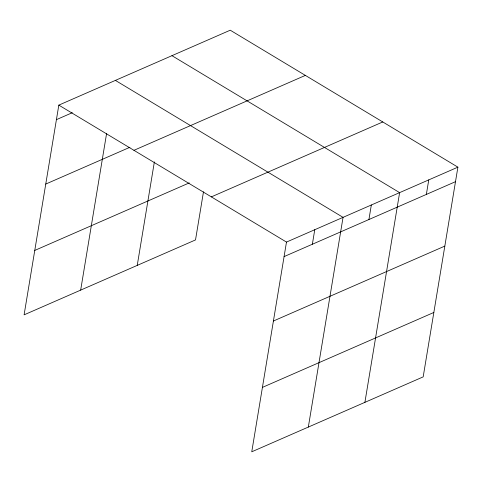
<?xml version="1.0" encoding="UTF-8"?>
<svg xmlns="http://www.w3.org/2000/svg" width="482" height="482" viewBox="0 0 482 482"><rect width="100%" height="100%" fill="white"/><g stroke="black" fill="none" stroke-linecap="round" stroke-linejoin="round"><path stroke-width="0.72" d="M457.9 167.158L286.483 242.078L251.761 451.797L423.178 376.876L457.9 167.158L230.239 30.203L58.822 105.124L24.1 314.842L195.517 239.922L203.488 191.794M80.669 290.122L106.606 133.424M137.237 265.395L154.373 161.898M312.36 244.241L314.764 229.715M308.329 427.076L343.051 217.352L115.385 80.398M368.929 219.515L371.333 204.989M364.898 402.349L399.62 192.631L171.953 55.677M426.353 194.421L428.757 179.894M56.412 119.65L72.282 112.716M45.748 184.064L129.911 147.281M133.948 150.318L305.365 75.397M34.764 250.429L189.239 182.913M211.351 196.885L382.774 121.958M284.073 256.605L455.496 181.684M273.415 321.018L444.832 246.097M262.425 387.383L433.842 312.463M58.822 105.124L286.483 242.078"/></g></svg>
